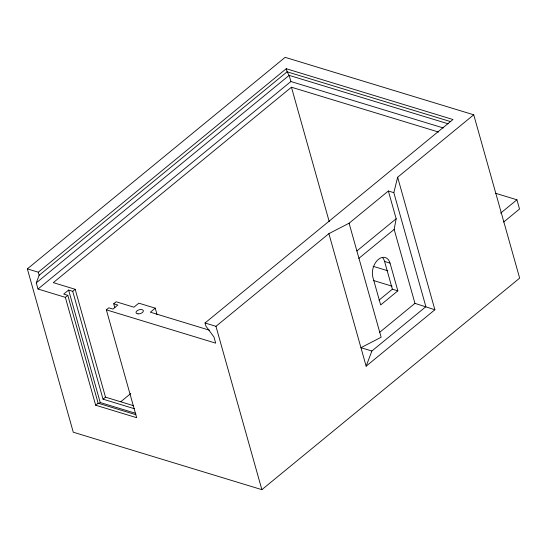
<?xml version="1.0" encoding="UTF-8"?>
<svg xmlns="http://www.w3.org/2000/svg" width="547" height="547" viewBox="0 0 547 547"><rect width="100%" height="100%" fill="white"/><g stroke="black" fill="none" stroke-linecap="round" stroke-linejoin="round"><path stroke-width="0.82" d="M328.891 233.651L366.141 366.175L434.879 309.766L414.954 303.359L394.161 229.398L396.165 218.738L388.37 190.999L349.089 223.231L328.891 233.651L215.962 326.327L205.029 322.997L205.891 326.074L213.959 336.986L215.689 343.147L106.35 309.841L136.668 417.703L95.67 405.218L65.353 297.349L38.017 289.028L36.28 282.861L39.152 275.285L287.107 71.807L450.578 121.605M366.141 366.175L371.878 351.01L425.887 306.689L393.833 192.667L397.635 177.249L473.736 114.795L519.65 278.129L261.869 489.661L73.264 432.205L27.35 268.871L285.131 57.339L473.736 114.795M27.35 268.871L38.283 272.201L286.238 68.731L452.984 119.52L205.029 322.997M36.28 282.861L289.151 75.363L448.082 123.772M38.017 289.028L290.881 81.524L443.296 127.95M438.564 132.039L291.442 87.219L53.298 282.635L75.171 289.295L105.489 397.156L133.625 405.73M75.171 289.295L72.717 291.312L68.614 290.06L63.705 294.088L67.807 295.339L98.125 403.201L135.909 414.715M65.353 297.349L67.807 295.339M106.35 309.841L108.805 307.831L112.908 309.076L117.817 305.048L113.714 303.797L114.863 307.886M113.714 303.797L116.169 301.787L133.94 307.195L138.849 303.168L155.252 308.166L157.098 314.737M155.252 308.166L150.343 312.193L209.508 330.217M95.67 405.218L98.125 403.201M72.717 291.312L103.034 399.173L105.489 397.156M99.007 403.556L100.231 402.544L135.724 413.354M120.853 401.662L130.754 393.539M356.883 250.97L396.165 218.738M358.811 258.41L394.161 229.398M379.009 300.159L392.377 289.185L397.84 290.854L390.045 263.121A13.21 8.636 -73.1 0 0 378.421 259.381A13.21 8.636 -73.1 0 0 372.863 277.22L380.657 304.959L397.84 290.854M500.608 213.173L516.922 199.785L519.52 209.029L503.684 222.027M379.604 332.371L414.954 303.359M495.705 193.323L516.922 199.785M388.37 190.999L393.833 192.667M382.49 257.555A13.21 8.636 -73.1 0 1 384.582 261.452L390.045 263.121M373.068 266.293L387.775 270.779M373.314 280.461L392.11 286.184M371.878 351.01L360.945 347.68L381.143 337.26L349.089 223.231M103.034 399.173L134.391 408.725M397.635 177.249L434.879 309.766M384.582 261.452L392.377 289.185M290.881 81.524L289.151 75.363L287.107 71.807L286.238 68.731M291.442 87.219L329.212 221.61M215.962 326.327L261.869 489.661M68.614 290.06L100.231 402.544M38.283 272.201L39.152 275.285M138.022 313.869A3.774 2.003 -15.7 0 0 143.355 310.874A3.774 2.003 -15.7 0 0 137.68 310.381A3.774 2.003 -15.7 0 0 138.022 313.869"/></g></svg>
